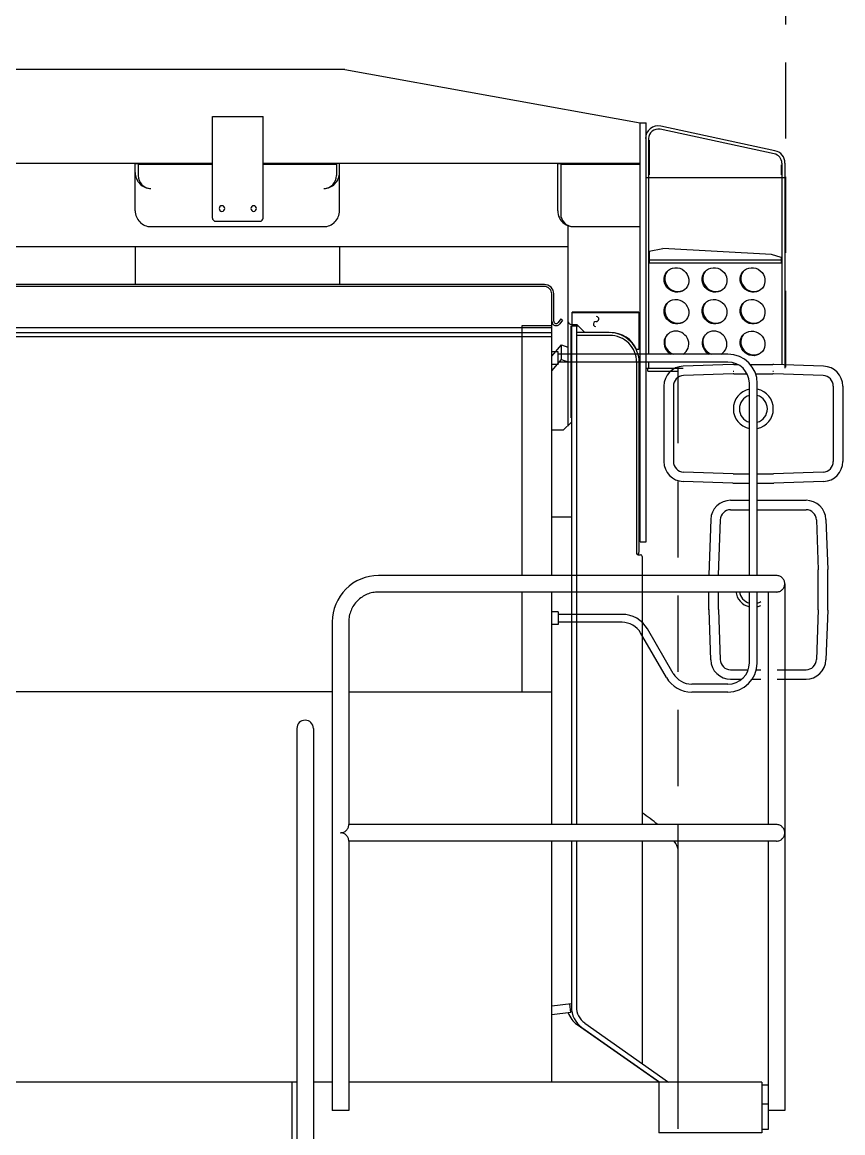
# Model space of a CAD drawing. Extents: x -633 to 241, y -1 to 752.
# Drawn here: x -447.3 to -382.7, y 114 to 201.5 of the extents above; entities that cross this region are included whole.
import ezdxf

# ---------------------------------------------------------------- set-up
doc = ezdxf.new("R2010")
doc.units = 0
doc.header["$LTSCALE"] = 48
doc.linetypes.add('HIDDEN2', pattern=[0.1875, 0.125, -0.0625])
doc.linetypes.add('PHANTOM', pattern=[1.1875, 0.75, -0.0625, 0.125, -0.0625, 0.125, -0.0625])
for name, color, linetype in [('0A537428____2_______', 1, 'CONTINUOUS'), ('0A537428____________', 1, 'CONTINUOUS'), ('10', 7, 'CONTINUOUS'), ('155', 7, 'CONTINUOUS'), ('204', 7, 'CONTINUOUS'), ('HIDDEN2', 7, 'HIDDEN2')]:
    doc.layers.add(name, color=color, linetype=linetype)

# ---------------------------------------------------------------- blocks, each defined once
blk = doc.blocks.new('*U464', base_point=(14.993894, 13.653906))
at = {"layer": '0A537428____2_______', "color": 7, "linetype": 'CONTINUOUS'}
blk.add_arc((14.993894, 13.653906), 0.062996, 2.060869, 90.000702, dxfattribs=at)
blk = doc.blocks.new('*U467', base_point=(14.55612, 13.653894))
at = {"layer": '0A537428____2_______', "color": 7, "linetype": 'CONTINUOUS'}
blk.add_arc((14.55612, 13.653894), 0.062996, 270.00078, 357.94061, dxfattribs=at)
blk = doc.blocks.new('*U439', base_point=(14.581098, 13.019873))
at = {"layer": '0A537428____2_______', "color": 7, "linetype": 'CONTINUOUS'}
blk.add_arc((14.581098, 13.019873), 0.092506, 300.11243, 359.9975, dxfattribs=at)
blk = doc.blocks.new('*U540', base_point=(14.2797, 11.935927))
at = {"layer": '0A537428____2_______', "color": 40, "linetype": 'CONTINUOUS'}
blk.add_arc((14.2797, 11.935927), 0.0625, 179.99991, 235.09161, dxfattribs=at)
blk = doc.blocks.new('*U437', base_point=(14.361295, 13.079871))
at = {"layer": '0A537428____2_______', "color": 7, "linetype": 'CONTINUOUS'}
blk.add_arc((14.361295, 13.079871), 0.067505, 120.11475, 180.00218, dxfattribs=at)
blk = doc.blocks.new('*U436', base_point=(14.361295, 13.079871))
at = {"layer": '0A537428____2_______', "color": 7, "linetype": 'CONTINUOUS'}
blk.add_arc((14.361295, 13.079871), 0.092506, 120.11492, 180.00234, dxfattribs=at)
blk = doc.blocks.new('*U533', base_point=(14.422649, 12.512065))
at = {"layer": '0A537428____2_______', "color": 40, "linetype": 'CONTINUOUS'}
blk.add_arc((14.422649, 12.512065), 0.14, 72.176141, 97.732357, dxfattribs=at)
blk = doc.blocks.new('*U539', base_point=(14.4119, 13.364521))
at = {"layer": '0A537428____2_______', "color": 40, "linetype": 'CONTINUOUS'}
blk.add_arc((14.4119, 13.364521), 0.0048, 180.00001, 269.99862, dxfattribs=at)
blk = doc.blocks.new('*U538', base_point=(14.419907, 13.354957))
at = {"layer": '0A537428____2_______', "color": 40, "linetype": 'CONTINUOUS'}
blk.add_arc((14.419907, 13.354957), 0.0048, 2.297182, 89.996128, dxfattribs=at)
blk = doc.blocks.new('*U536', base_point=(14.422649, 12.512065))
at = {"layer": '0A537428____2_______', "color": 40, "linetype": 'CONTINUOUS'}
blk.add_arc((14.422649, 12.512065), 0.14, 8.757405, 34.445569, dxfattribs=at)
blk = doc.blocks.new('*U438', base_point=(14.581098, 13.019873))
at = {"layer": '0A537428____2_______', "color": 7, "linetype": 'CONTINUOUS'}
blk.add_arc((14.581098, 13.019873), 0.067505, 300.11226, 359.99734, dxfattribs=at)
blk = doc.blocks.new('*U451', base_point=(14.703489, 13.030969))
at = {"layer": '0A537428____2_______', "color": 7, "linetype": 'CONTINUOUS'}
blk.add_arc((14.703489, 13.030969), 0.033073, 272.05832, 359.99821, dxfattribs=at)
blk = doc.blocks.new('*U450', base_point=(14.940992, 13.030958))
at = {"layer": '0A537428____2_______', "color": 7, "linetype": 'CONTINUOUS'}
blk.add_arc((14.940992, 13.030958), 0.033073, 359.99828, 87.93811, dxfattribs=at)
blk = doc.blocks.new('*U449', base_point=(14.940992, 13.030958))
at = {"layer": '0A537428____2_______', "color": 7, "linetype": 'CONTINUOUS'}
blk.add_arc((14.940992, 13.030958), 0.062996, 0.000775, 87.940608, dxfattribs=at)
blk = doc.blocks.new('*U443', base_point=(14.703489, 13.030969))
at = {"layer": '0A537428____2_______', "color": 7, "linetype": 'CONTINUOUS'}
blk.add_arc((14.703489, 13.030969), 0.062996, 272.06082, 0.0007, dxfattribs=at)
blk = doc.blocks.new('*U435', base_point=(14.695005, 13.019873))
at = {"layer": '0A537428____2_______', "color": 7, "linetype": 'CONTINUOUS'}
blk.add_arc((14.695005, 13.019873), 0.092506, 359.99998, 89.4124, dxfattribs=at)
blk = doc.blocks.new('*U434', base_point=(14.695005, 13.019873))
at = {"layer": '0A537428____2_______', "color": 7, "linetype": 'CONTINUOUS'}
blk.add_arc((14.695005, 13.019873), 0.067505, 359.99981, 89.99974, dxfattribs=at)
blk = doc.blocks.new('*U466', base_point=(14.713148, 13.648267))
at = {"layer": '0A537428____2_______', "color": 7, "linetype": 'CONTINUOUS'}
blk.add_arc((14.713148, 13.648267), 0.062996, 357.94066, 0.00076, dxfattribs=at)
blk = doc.blocks.new('*U465', base_point=(14.836881, 13.648255))
at = {"layer": '0A537428____2_______', "color": 7, "linetype": 'CONTINUOUS'}
blk.add_arc((14.836881, 13.648255), 0.062996, 0.000775, 2.060869, dxfattribs=at)
blk = doc.blocks.new('*U458', base_point=(14.775007, 13.249891))
at = {"layer": '0A537428____2_______', "color": 7, "linetype": 'CONTINUOUS'}
blk.add_arc((14.775007, 13.249891), 0.055122, 12.997902, 25.371965, dxfattribs=at)
blk = doc.blocks.new('*U457', base_point=(14.946668, 13.188025))
at = {"layer": '0A537428____2_______', "color": 7, "linetype": 'CONTINUOUS'}
blk.add_arc((14.946668, 13.188025), 0.033073, 87.938165, 89.99826, dxfattribs=at)
blk = doc.blocks.new('*U456', base_point=(14.946668, 13.311731))
at = {"layer": '0A537428____2_______', "color": 7, "linetype": 'CONTINUOUS'}
blk.add_arc((14.946668, 13.311731), 0.033073, 89.998205, 92.058354, dxfattribs=at)
blk = doc.blocks.new('*U455', base_point=(14.941007, 13.468811))
at = {"layer": '0A537428____2_______', "color": 7, "linetype": 'CONTINUOUS'}
blk.add_arc((14.941007, 13.468811), 0.033073, 92.058354, 179.99818, dxfattribs=at)
blk = doc.blocks.new('*U454', base_point=(14.703489, 13.468787))
at = {"layer": '0A537428____2_______', "color": 7, "linetype": 'CONTINUOUS'}
blk.add_arc((14.703489, 13.468787), 0.033073, 179.99829, 267.93813, dxfattribs=at)
blk = doc.blocks.new('*U453', base_point=(14.697843, 13.311743))
at = {"layer": '0A537428____2_______', "color": 7, "linetype": 'CONTINUOUS'}
blk.add_arc((14.697843, 13.311743), 0.033073, 267.93813, 269.99828, dxfattribs=at)
blk = doc.blocks.new('*U452', base_point=(14.697859, 13.188025))
at = {"layer": '0A537428____2_______', "color": 7, "linetype": 'CONTINUOUS'}
blk.add_arc((14.697859, 13.188025), 0.033073, 269.99822, 272.05832, dxfattribs=at)
blk = doc.blocks.new('*U448', base_point=(14.946668, 13.188025))
at = {"layer": '0A537428____2_______', "color": 7, "linetype": 'CONTINUOUS'}
blk.add_arc((14.946668, 13.188025), 0.062996, 87.940663, 90.000757, dxfattribs=at)
blk = doc.blocks.new('*U447', base_point=(14.946668, 13.311731))
at = {"layer": '0A537428____2_______', "color": 7, "linetype": 'CONTINUOUS'}
blk.add_arc((14.946668, 13.311731), 0.062996, 90.000757, 92.060851, dxfattribs=at)
blk = doc.blocks.new('*U446', base_point=(14.941007, 13.468811))
at = {"layer": '0A537428____2_______', "color": 7, "linetype": 'CONTINUOUS'}
blk.add_arc((14.941007, 13.468811), 0.062996, 92.060851, 180.00068, dxfattribs=at)
blk = doc.blocks.new('*U445', base_point=(14.697859, 13.188025))
at = {"layer": '0A537428____2_______', "color": 7, "linetype": 'CONTINUOUS'}
blk.add_arc((14.697859, 13.188025), 0.062996, 270.00072, 272.06082, dxfattribs=at)
blk = doc.blocks.new('*U444', base_point=(14.703489, 13.468787))
at = {"layer": '0A537428____2_______', "color": 7, "linetype": 'CONTINUOUS'}
blk.add_arc((14.703489, 13.468787), 0.062996, 180.00079, 267.94063, dxfattribs=at)
blk = doc.blocks.new('*U442', base_point=(14.775007, 13.249891))
at = {"layer": '0A537428____2_______', "color": 7, "linetype": 'CONTINUOUS'}
blk.add_arc((14.775007, 13.249891), 0.044098, 16.332355, 32.389857, dxfattribs=at)
blk = doc.blocks.new('*U441', base_point=(14.775007, 13.249891))
at = {"layer": '0A537428____2_______', "color": 7, "linetype": 'CONTINUOUS'}
blk.add_arc((14.775007, 13.249891), 0.044098, 276.74053, 343.66704, dxfattribs=at)
blk = doc.blocks.new('*U440', base_point=(14.775007, 13.249891))
at = {"layer": '0A537428____2_______', "color": 7, "linetype": 'CONTINUOUS'}
blk.add_arc((14.775007, 13.249891), 0.055122, 275.38486, 346.99546, dxfattribs=at)
blk = doc.blocks.new('*U530', base_point=(14.532639, 14.026029))
at = {"layer": '0A537428____2_______', "color": 70, "linetype": 'CONTINUOUS'}
blk.add_arc((14.532639, 14.026029), 0.04, 341.28062, 281.62102, dxfattribs=at)
blk = doc.blocks.new('*U529')
at = {"layer": '0A537428____2_______', "color": 70, "linetype": 'CONTINUOUS'}
blk.add_circle((0, 0), 1, dxfattribs=at)
blk = doc.blocks.new('*U526')
at = {"layer": '0A537428____2_______', "color": 70, "linetype": 'CONTINUOUS'}
blk.add_circle((0, 0), 1, dxfattribs=at)
blk = doc.blocks.new('*U522', base_point=(14.534744, 14.028539))
at = {"layer": '0A537428____2_______', "color": 70, "linetype": 'CONTINUOUS'}
blk.add_arc((14.534744, 14.028539), 0.04, 182.4786, 290.25254, dxfattribs=at)
blk = doc.blocks.new('*U521', base_point=(14.534744, 14.128539))
at = {"layer": '0A537428____2_______', "color": 70, "linetype": 'CONTINUOUS'}
blk.add_arc((14.534744, 14.128539), 0.04, 182.4786, 357.5207, dxfattribs=at)
blk = doc.blocks.new('*U516', base_point=(14.534744, 14.228539))
at = {"layer": '0A537428____2_______', "color": 70, "linetype": 'CONTINUOUS'}
blk.add_arc((14.534744, 14.228539), 0.04, 182.4786, 357.5207, dxfattribs=at)
blk = doc.blocks.new('*U460', base_point=(14.556089, 13.891455))
at = {"layer": '0A537428____2_______', "color": 7, "linetype": 'CONTINUOUS'}
blk.add_arc((14.556089, 13.891455), 0.062996, 182.06088, 270.00072, dxfattribs=at)
blk = doc.blocks.new('*U553', base_point=(12.876444, 14.443525))
at = {"layer": '10', "color": 40, "linetype": 'CONTINUOUS'}
blk.add_arc((12.876444, 14.443525), 0.049517, 89.279569, 180, dxfattribs=at)
blk = doc.blocks.new('*U557', base_point=(12.876444, 14.563907))
at = {"layer": '10', "color": 40, "linetype": 'CONTINUOUS'}
blk.add_arc((12.876444, 14.563907), 0.049517, 89.279569, 180, dxfattribs=at)
blk = doc.blocks.new('*U554', base_point=(12.876444, 14.555068))
at = {"layer": '10', "color": 40, "linetype": 'CONTINUOUS'}
blk.add_arc((12.876444, 14.555068), 0.040678, 90, 180, dxfattribs=at)
blk = doc.blocks.new('*U552', base_point=(13.421244, 14.443525))
at = {"layer": '10', "color": 40, "linetype": 'CONTINUOUS'}
blk.add_arc((13.421244, 14.443525), 0.049517, 180, 270.72043, dxfattribs=at)
blk = doc.blocks.new('*U556', base_point=(13.421244, 14.563907))
at = {"layer": '10', "color": 40, "linetype": 'CONTINUOUS'}
blk.add_arc((13.421244, 14.563907), 0.049517, 180, 270.72043, dxfattribs=at)
blk = doc.blocks.new('*U555', base_point=(13.421244, 14.555068))
at = {"layer": '10', "color": 40, "linetype": 'CONTINUOUS'}
blk.add_arc((13.421244, 14.555068), 0.040678, 180, 270, dxfattribs=at)
blk = doc.blocks.new('*U550', base_point=(14.207855, 14.434686))
at = {"layer": '10', "color": 40, "linetype": 'CONTINUOUS'}
blk.add_arc((14.207855, 14.434686), 0.040678, 90, 180, dxfattribs=at)
blk = doc.blocks.new('*U548', base_point=(14.207855, 14.444148))
at = {"layer": '10', "color": 40, "linetype": 'CONTINUOUS'}
blk.add_arc((14.207855, 14.444148), 0.050287, 90, 143.99027, dxfattribs=at)
blk = doc.blocks.new('*U549', base_point=(14.207855, 14.443525))
at = {"layer": '10', "color": 40, "linetype": 'CONTINUOUS'}
blk.add_arc((14.207855, 14.443525), 0.049517, 143.99027, 180, dxfattribs=at)
blk = doc.blocks.new('*U547', base_point=(14.240257, 14.094073))
at = {"layer": '0A537428____________', "color": 40, "linetype": 'CONTINUOUS'}
blk.add_arc((14.240257, 14.094073), 0.049449, 180.00015, 249.23423, dxfattribs=at)
blk = doc.blocks.new('*U546', base_point=(14.324192, 13.973826))
at = {"layer": '0A537428____2_______', "color": 40, "linetype": 'CONTINUOUS'}
blk.add_arc((14.324192, 13.973826), 0.09, 22.885249, 90.000037, dxfattribs=at)
blk = doc.blocks.new('*U541', base_point=(14.322297, 13.966753))
at = {"layer": '0A537428____2_______', "color": 40, "linetype": 'CONTINUOUS'}
blk.add_arc((14.322297, 13.966753), 0.0848, 359.99989, 89.99993, dxfattribs=at)
blk = doc.blocks.new('*U480', base_point=(14.775007, 13.819934))
at = {"layer": '0A537428____2_______', "color": 7, "linetype": 'CONTINUOUS'}
blk.add_arc((14.775007, 13.819934), 0.062996, 11.446469, 168.55524, dxfattribs=at)
blk = doc.blocks.new('*U478', base_point=(14.775007, 13.819934))
at = {"layer": '0A537428____2_______', "color": 7, "linetype": 'CONTINUOUS'}
blk.add_arc((14.775007, 13.819934), 0.062996, 191.44643, 348.55526, dxfattribs=at)
blk = doc.blocks.new('*U473', base_point=(14.993894, 13.653906))
at = {"layer": '0A537428____2_______', "color": 7, "linetype": 'CONTINUOUS'}
blk.add_arc((14.993894, 13.653906), 0.033073, 2.058372, 89.998205, dxfattribs=at)
blk = doc.blocks.new('*U468', base_point=(14.55612, 13.653894))
at = {"layer": '0A537428____2_______', "color": 7, "linetype": 'CONTINUOUS'}
blk.add_arc((14.55612, 13.653894), 0.033073, 269.99828, 357.93811, dxfattribs=at)
blk = doc.blocks.new('*U475', base_point=(14.713148, 13.648267))
at = {"layer": '0A537428____2_______', "color": 7, "linetype": 'CONTINUOUS'}
blk.add_arc((14.713148, 13.648267), 0.033073, 357.93817, 359.99826, dxfattribs=at)
blk = doc.blocks.new('*U474', base_point=(14.836881, 13.648255))
at = {"layer": '0A537428____2_______', "color": 7, "linetype": 'CONTINUOUS'}
blk.add_arc((14.836881, 13.648255), 0.033073, 359.99821, 2.05835, dxfattribs=at)
blk = doc.blocks.new('*U472', base_point=(14.99391, 13.891455))
at = {"layer": '0A537428____2_______', "color": 7, "linetype": 'CONTINUOUS'}
blk.add_arc((14.99391, 13.891455), 0.033073, 89.99826, 177.93809, dxfattribs=at)
blk = doc.blocks.new('*U461', base_point=(14.99391, 13.891455))
at = {"layer": '0A537428____2_______', "color": 7, "linetype": 'CONTINUOUS'}
blk.add_arc((14.99391, 13.891455), 0.062996, 90.000757, 177.94059, dxfattribs=at)
blk = doc.blocks.new('*U469', base_point=(14.556089, 13.891455))
at = {"layer": '0A537428____2_______', "color": 7, "linetype": 'CONTINUOUS'}
blk.add_arc((14.556089, 13.891455), 0.033073, 182.05839, 269.99822, dxfattribs=at)
blk = doc.blocks.new('*U532')
at = {"layer": '0A537428____2_______', "color": 70, "linetype": 'CONTINUOUS'}
blk.add_circle((0, 0), 1, dxfattribs=at)
blk = doc.blocks.new('*U531', base_point=(14.652649, 14.026032))
at = {"layer": '0A537428____2_______', "color": 70, "linetype": 'CONTINUOUS'}
blk.add_arc((14.652649, 14.026032), 0.04, 341.27235, 281.62933, dxfattribs=at)
blk = doc.blocks.new('*U528')
at = {"layer": '0A537428____2_______', "color": 70, "linetype": 'CONTINUOUS'}
blk.add_circle((0, 0), 1, dxfattribs=at)
blk = doc.blocks.new('*U527')
at = {"layer": '0A537428____2_______', "color": 70, "linetype": 'CONTINUOUS'}
blk.add_circle((0, 0), 1, dxfattribs=at)
blk = doc.blocks.new('*U525')
at = {"layer": '0A537428____2_______', "color": 70, "linetype": 'CONTINUOUS'}
blk.add_circle((0, 0), 1, dxfattribs=at)
blk = doc.blocks.new('*U524')
at = {"layer": '0A537428____2_______', "color": 70, "linetype": 'CONTINUOUS'}
blk.add_circle((0, 0), 1, dxfattribs=at)
blk = doc.blocks.new('*U523', base_point=(14.654739, 14.028542))
at = {"layer": '0A537428____2_______', "color": 70, "linetype": 'CONTINUOUS'}
blk.add_arc((14.654739, 14.028542), 0.04, 182.47811, 290.26396, dxfattribs=at)
blk = doc.blocks.new('*U520', base_point=(14.654739, 14.12854))
at = {"layer": '0A537428____2_______', "color": 70, "linetype": 'CONTINUOUS'}
blk.add_arc((14.654739, 14.12854), 0.04, 182.47997, 357.52221, dxfattribs=at)
blk = doc.blocks.new('*U519', base_point=(14.774734, 14.128543))
at = {"layer": '0A537428____2_______', "color": 70, "linetype": 'CONTINUOUS'}
blk.add_arc((14.774734, 14.128543), 0.04, 182.47811, 357.5202, dxfattribs=at)
blk = doc.blocks.new('*U518', base_point=(14.654739, 14.22854))
at = {"layer": '0A537428____2_______', "color": 70, "linetype": 'CONTINUOUS'}
blk.add_arc((14.654739, 14.22854), 0.04, 182.47811, 357.5202, dxfattribs=at)
blk = doc.blocks.new('*U517', base_point=(14.774734, 14.228541))
at = {"layer": '0A537428____2_______', "color": 70, "linetype": 'CONTINUOUS'}
blk.add_arc((14.774734, 14.228541), 0.04, 182.47997, 357.52221, dxfattribs=at)
blk = doc.blocks.new('*U515', base_point=(14.774734, 14.028539))
at = {"layer": '0A537428____2_______', "color": 70, "linetype": 'CONTINUOUS'}
blk.add_arc((14.774734, 14.028539), 0.04, 182.47997, 357.52221, dxfattribs=at)
blk = doc.blocks.new('*U479', base_point=(14.775007, 13.819934))
at = {"layer": '0A537428____2_______', "color": 7, "linetype": 'CONTINUOUS'}
blk.add_arc((14.775007, 13.819934), 0.044098, 16.467866, 163.53156, dxfattribs=at)
blk = doc.blocks.new('*U477', base_point=(14.713148, 13.897095))
at = {"layer": '0A537428____2_______', "color": 7, "linetype": 'CONTINUOUS'}
blk.add_arc((14.713148, 13.897095), 0.040948, 180.00005, 182.06015, dxfattribs=at)
blk = doc.blocks.new('*U476', base_point=(14.836881, 13.897095))
at = {"layer": '0A537428____2_______', "color": 7, "linetype": 'CONTINUOUS'}
blk.add_arc((14.836881, 13.897095), 0.040948, 177.93996, 180.00011, dxfattribs=at)
blk = doc.blocks.new('*U471', base_point=(14.836881, 13.897095))
at = {"layer": '0A537428____2_______', "color": 7, "linetype": 'CONTINUOUS'}
blk.add_arc((14.836881, 13.897095), 0.033073, 177.93809, 179.99824, dxfattribs=at)
blk = doc.blocks.new('*U470', base_point=(14.713148, 13.897095))
at = {"layer": '0A537428____2_______', "color": 7, "linetype": 'CONTINUOUS'}
blk.add_arc((14.713148, 13.897095), 0.033073, 179.99818, 182.05828, dxfattribs=at)
blk = doc.blocks.new('*U463', base_point=(14.713148, 13.897095))
at = {"layer": '0A537428____2_______', "color": 7, "linetype": 'CONTINUOUS'}
blk.add_arc((14.713148, 13.897095), 0.062996, 180.00068, 182.06077, dxfattribs=at)
blk = doc.blocks.new('*U462', base_point=(14.836881, 13.897095))
at = {"layer": '0A537428____2_______', "color": 7, "linetype": 'CONTINUOUS'}
blk.add_arc((14.836881, 13.897095), 0.062996, 177.94059, 180.00073, dxfattribs=at)
blk = doc.blocks.new('*U459', base_point=(14.775007, 13.819934))
at = {"layer": '0A537428____2_______', "color": 7, "linetype": 'CONTINUOUS'}
blk.add_arc((14.775007, 13.819934), 0.044098, 196.46783, 343.53158, dxfattribs=at)
blk = doc.blocks.new('*U433', base_point=(14.695005, 13.899939))
at = {"layer": '0A537428____2_______', "color": 7, "linetype": 'CONTINUOUS'}
blk.add_arc((14.695005, 13.899939), 0.067505, 90.687512, 179.99972, dxfattribs=at)
blk = doc.blocks.new('*U432', base_point=(14.695005, 13.899939))
at = {"layer": '0A537428____2_______', "color": 7, "linetype": 'CONTINUOUS'}
blk.add_arc((14.695005, 13.899939), 0.092506, 89.999908, 179.99989, dxfattribs=at)

msp = doc.modelspace()

# ---------------------------------------------------------------- linework, layer by layer
at = {"layer": '0A537428____2_______', "color": 70, "linetype": 'CONTINUOUS'}
for points in [[(-397.036, 193.284, 0.477483), (-398.246, 192.307)], [(-397.089, 193.04, 0.477483), (-397.996, 192.307)], [(-387.496, 190.378, 0.353653), (-388.089, 191.111)], [(-387.246, 190.378, 0.353653), (-388.036, 191.356)]]:
    msp.add_lwpolyline(points, format="xyb", dxfattribs=at)
for points in [[(-388.088, 191.112), (-397.089, 193.04)], [(-388.036, 191.356), (-397.036, 193.284)], [(-397.996, 192.307), (-397.996, 175.332)], [(-397.936, 192.193), (-397.936, 189.443)], [(-387.556, 190.253), (-387.556, 189.443)], [(-387.496, 190.378), (-387.496, 174.521)], [(-387.246, 190.378), (-387.246, 174.234)], [(-398.246, 189.234), (-387.246, 189.234)], [(-397.936, 183.436), (-396.876, 183.649)], [(-397.936, 183.436), (-397.936, 182.488)], [(-388.306, 183.172), (-396.876, 183.649)], [(-387.556, 182.938), (-388.306, 183.172)], [(-387.556, 182.938), (-387.556, 182.488)], [(-387.556, 182.73), (-397.936, 182.73)], [(-387.556, 182.488), (-397.936, 182.488)], [(-398.246, 174.234), (-395.263, 174.234)], [(-398.056, 173.984), (-398.056, 174.234)], [(-397.996, 174.707), (-397.996, 174.234)], [(-398.056, 173.984), (-395.643, 173.984)]]:
    msp.add_lwpolyline(points, dxfattribs=at)
at = {"layer": '0A537428____2_______', "color": 40, "linetype": 'CONTINUOUS'}
for points in [[(-398.759, 178.64), (-404.009, 178.64)], [(-404.009, 177.628), (-404.009, 178.64)], [(-398.759, 178.585), (-404.009, 178.585)], [(-398.759, 178.64), (-398.759, 175.706)], [(-403.629, 177.628), (-404.009, 177.628)], [(-403.008, 177.026), (-403.629, 177.628)], [(-404.078, 177.525), (-404.078, 138.263)], [(-403.684, 177.525), (-404.074, 177.525)], [(-403.684, 177.525), (-403.684, 138.263)], [(-401.09, 177.025), (-403.684, 177.025)], [(-403.684, 176.802), (-403.684, 138.263)], [(-401.057, 176.802), (-403.684, 176.802)], [(-405.619, 175.168), (-404.851, 176.063)], [(-404.851, 176.063), (-404.344, 175.884)], [(-404.851, 174.912), (-404.851, 176.063)], [(-398.759, 175.706), (-398.937, 175.706)], [(-405.619, 174.024), (-404.851, 174.912)], [(-404.851, 174.912), (-404.344, 174.733)], [(-398.937, 174.69), (-398.937, 159.634)], [(-398.728, 160.078), (-398.728, 174.662)], [(-404.724, 169.347), (-404.078, 169.967)], [(-404.724, 169.347), (-405.619, 169.347)], [(-404.078, 162.483), (-405.619, 162.483)], [(-398.817, 159.514), (-398.617, 159.514)], [(-398.497, 159.4), (-398.497, 138.263)], [(-404.078, 136.964), (-404.078, 123.903)], [(-403.684, 136.964), (-403.684, 123.903)], [(-403.684, 136.916), (-403.684, 123.937)], [(-398.497, 136.964), (-398.497, 119.473)], [(-395.684, 136.379), (-395.684, 117.984)], [(-405.619, 123.985), (-404.1, 124.161)], [(-404.106, 123.47), (-405.619, 123.293)], [(-404.106, 123.47), (-404.186, 124.151)], [(-403.623, 122.518), (-397.319, 118.1)], [(-403.015, 122.614), (-396.423, 117.984)], [(-403.241, 122.292), (-397.108, 117.984)], [(-397.319, 118.1), (-397.305, 117.984)]]:
    msp.add_lwpolyline(points, dxfattribs=at)
for points in [[(-402.127, 177.895, 1.000193), (-402.162, 177.496)], [(-402.127, 177.895, 0.999605), (-402.092, 178.293)], [(-398.728, 174.662, 0.414214), (-401.09, 177.025)], [(-398.807, 159.492, 0.065117), (-398.728, 160.099)], [(-404.322, 123.444, 0.158082), (-403.623, 122.518)], [(-404.078, 123.903, 0.244291), (-403.241, 122.292)]]:
    msp.add_lwpolyline(points, format="xyb", dxfattribs=at)
at = {"layer": '0A537428____2_______', "color": 7, "linetype": 'CONTINUOUS'}
for points in [[(-405.119, 175.52), (-405.619, 175.52)], [(-405.119, 174.519), (-405.119, 175.52)], [(-391.739, 175.332), (-405.119, 175.332)], [(-405.119, 174.519), (-405.619, 174.519)], [(-391.739, 174.707), (-405.119, 174.707)], [(-391.343, 174.522), (-395.268, 174.381)], [(-391.286, 174.523), (-390.974, 174.523)], [(-389.983, 174.523), (-388.192, 174.523)], [(-384.211, 174.381), (-388.137, 174.522)], [(-391.316, 173.775), (-395.241, 173.633)], [(-391.286, 173.775), (-390.231, 173.775)], [(-389.554, 173.775), (-388.192, 173.775)], [(-384.238, 173.633), (-388.164, 173.775)], [(-396.786, 172.807), (-396.786, 166.869)], [(-396.038, 172.807), (-396.038, 166.869)], [(-390.052, 157.938), (-390.052, 173.039)], [(-389.426, 157.938), (-389.427, 173.019)], [(-383.44, 172.807), (-383.44, 166.869)], [(-382.692, 172.807), (-382.692, 166.869)], [(-391.316, 165.901), (-395.243, 166.042)], [(-391.286, 165.9), (-390.052, 165.9)], [(-389.426, 165.9), (-388.192, 165.9)], [(-384.238, 166.042), (-388.163, 165.901)], [(-391.343, 165.153), (-395.269, 165.295)], [(-391.286, 165.152), (-390.052, 165.152)], [(-389.426, 165.152), (-388.192, 165.152)], [(-384.211, 165.295), (-388.137, 165.154)], [(-391.527, 163.816), (-390.052, 163.816)], [(-389.426, 163.816), (-385.589, 163.816)], [(-391.527, 163.068), (-390.052, 163.068)], [(-389.426, 163.068), (-385.589, 163.068)], [(-393.101, 162.297), (-393.258, 157.938)], [(-392.354, 162.27), (-392.51, 157.938)], [(-384.764, 162.27), (-384.623, 158.344)], [(-384.017, 162.297), (-383.875, 158.371)], [(-384.621, 155.221), (-384.621, 158.315)], [(-383.873, 155.221), (-383.873, 158.315)], [(-393.243, 155.185), (-393.243, 156.639)], [(-392.495, 155.221), (-392.495, 156.639)], [(-390.052, 151.018), (-390.052, 156.639)], [(-389.426, 151.018), (-389.426, 156.639)], [(-405.119, 155.018), (-405.619, 155.018)], [(-405.119, 155.018), (-405.119, 154.018)], [(-393.243, 155.164), (-393.102, 151.238)], [(-392.496, 155.191), (-392.355, 151.265)], [(-384.622, 155.192), (-384.763, 151.265)], [(-383.874, 155.165), (-384.016, 151.239)], [(-405.119, 154.018), (-405.619, 154.018)], [(-400.082, 154.83), (-405.119, 154.83)], [(-400.082, 154.205), (-405.119, 154.205)], [(-396.588, 149.858), (-398.622, 153.365)], [(-396.047, 150.171), (-398.081, 153.679)], [(-391.527, 150.468), (-390.144, 150.468)], [(-391.527, 149.72), (-390.66, 149.72)], [(-389.825, 149.72), (-389.149, 149.72)], [(-389.493, 150.468), (-389.149, 150.468)], [(-387.849, 150.468), (-385.589, 150.468)], [(-387.849, 149.72), (-385.589, 149.72)], [(-391.739, 149.33), (-394.587, 149.33)], [(-391.739, 148.705), (-394.587, 148.705)]]:
    msp.add_lwpolyline(points, dxfattribs=at)
at = {"layer": '0A537428____2_______', "color": 2, "linetype": 'CONTINUOUS'}
msp.add_lwpolyline([(-419.267, 157.888, 0.414214), (-422.916, 154.239)], format="xyb", dxfattribs=at)
for points in [[(-387.917, 157.888), (-419.267, 157.888)], [(-387.267, 157.239), (-387.267, 115.739)], [(-387.917, 156.589), (-419.267, 156.589)], [(-388.566, 156.589), (-388.566, 138.268)], [(-422.916, 154.239), (-422.916, 115.739)], [(-421.617, 154.239), (-421.617, 138.268)], [(-387.917, 138.268), (-421.617, 138.268)], [(-387.917, 136.969), (-421.617, 136.969)], [(-421.617, 136.969), (-421.617, 115.739)], [(-388.566, 136.969), (-388.566, 114.239)]]:
    msp.add_lwpolyline(points, dxfattribs=at)
at = {"layer": '0A537428____2_______', "color": 2, "linetype": 'PHANTOM'}
for points in [[(-387.917, 156.589, 1), (-387.917, 157.888)], [(-419.267, 156.589, 0.414214), (-421.617, 154.239)], [(-422.267, 137.619, 0.414213), (-421.617, 138.268)], [(-387.917, 136.969, 1), (-387.917, 138.268)], [(-421.617, 136.969, 0.414213), (-422.267, 137.619)]]:
    msp.add_lwpolyline(points, format="xyb", dxfattribs=at)
at = {"layer": '0A537428____2_______', "color": 190, "linetype": 'CONTINUOUS'}
msp.add_lwpolyline([(-424.401, 145.84, 1), (-425.7, 145.84)], format="xyb", dxfattribs=at)
for points in [[(-425.7, 145.84), (-425.7, 65.136)], [(-424.401, 145.84), (-424.401, 65.163)]]:
    msp.add_lwpolyline(points, dxfattribs=at)
at = {"layer": '0A537428____2_______', "color": 1, "linetype": 'CONTINUOUS'}
for points in [[(-425.7, 117.989), (-455.565, 117.989)], [(-426.095, 117.989), (-426.095, 107.336)], [(-389.067, 117.989), (-421.617, 117.989)], [(-389.067, 113.989), (-397.198, 113.989)]]:
    msp.add_lwpolyline(points, dxfattribs=at)
at = {"layer": '0A537428____2_______', "color": 1, "linetype": 'PHANTOM'}
for points in [[(-422.916, 117.989), (-424.401, 117.989)], [(-397.198, 117.989), (-397.198, 113.989)]]:
    msp.add_lwpolyline(points, dxfattribs=at)
at = {"layer": '0A537428____2_______', "color": 2, "linetype": 'PHANTOM'}
for points in [[(-389.067, 117.989), (-389.067, 113.989)], [(-388.566, 117.739), (-389.067, 117.739)], [(-421.617, 115.739), (-422.916, 115.739)], [(-388.566, 116.239), (-389.067, 116.239)], [(-387.267, 115.739), (-388.566, 115.739)], [(-388.566, 114.239), (-389.067, 114.239)]]:
    msp.add_lwpolyline(points, dxfattribs=at)
at = {"layer": '0A537428____________', "color": 40, "linetype": 'CONTINUOUS'}
for points in [[(-432.358, 194.048), (-428.358, 194.048)], [(-432.358, 186.048), (-432.358, 194.048)], [(-428.358, 186.048), (-428.358, 194.048)], [(-432.108, 185.798), (-428.608, 185.798)], [(-404.344, 185.446), (-404.344, 169.657)], [(-404.349, 183.77), (-589.817, 183.77)], [(-438.439, 183.77), (-438.439, 180.811)], [(-422.347, 183.77), (-422.347, 180.811)], [(-404.108, 177.525), (-404.108, 170.314)], [(-403.523, 177.525), (-404.073, 177.525)]]:
    msp.add_lwpolyline(points, dxfattribs=at)
for points in [[(-431.388, 186.798, 1), (-431.828, 186.798, 1), (-431.388, 186.798)], [(-428.888, 186.798, 1), (-429.328, 186.798, 1), (-428.888, 186.798)]]:
    msp.add_lwpolyline(points, format="xyb", dxfattribs=at)
at = {"layer": '0A537428____________', "color": 3, "linetype": 'CONTINUOUS'}
msp.add_lwpolyline([(-421.617, 148.733), (-405.619, 148.733)], dxfattribs=at)
at = {"layer": '10', "color": 40, "linetype": 'CONTINUOUS'}
for points in [[(-421.918, 197.754), (-572.238, 197.754)], [(-421.918, 197.754), (-398.668, 193.554)], [(-398.668, 160.554), (-398.668, 193.554)], [(-398.668, 190.358), (-398.668, 193.554)], [(-398.668, 193.554), (-398.176, 193.554)], [(-398.176, 160.554), (-398.176, 193.554)], [(-432.358, 190.358), (-595.488, 190.358)], [(-438.439, 186.625), (-438.439, 190.358)], [(-438.439, 190.358), (-438.203, 190.358)], [(-438.203, 190.358), (-432.358, 190.358)], [(-438.203, 190.358), (-438.203, 189.398)], [(-438.203, 190.293), (-432.358, 190.293)], [(-398.668, 190.358), (-428.358, 190.358)], [(-428.358, 190.358), (-422.583, 190.358)], [(-428.358, 190.293), (-422.583, 190.293)], [(-422.583, 190.358), (-422.583, 189.397)], [(-422.347, 190.358), (-422.583, 190.358)], [(-422.347, 186.625), (-422.347, 190.358)], [(-405.154, 186.625), (-405.154, 190.358)], [(-405.154, 190.358), (-404.918, 190.358)], [(-404.918, 190.358), (-398.668, 190.358)], [(-404.918, 190.358), (-404.918, 186.388)], [(-404.918, 190.293), (-398.668, 190.293)], [(-398.668, 185.371), (-398.668, 190.358)], [(-437.203, 185.371), (-423.583, 185.371)], [(-403.918, 185.371), (-398.668, 185.371)], [(-398.668, 160.554), (-398.176, 160.554)]]:
    msp.add_lwpolyline(points, dxfattribs=at)
for points in [[(-432.358, 186.048, 0.414214), (-432.108, 185.798)], [(-428.608, 185.798, 0.414214), (-428.358, 186.048)]]:
    msp.add_lwpolyline(points, format="xyb", dxfattribs=at)
at = {"layer": '155', "color": 3, "linetype": 'CONTINUOUS'}
msp.add_lwpolyline([(-422.917, 148.733), (-470.177, 148.733)], dxfattribs=at)
at = {"layer": '204', "color": 3, "linetype": 'CONTINUOUS'}
for points in [[(-406.2, 180.811), (-469.596, 180.811)], [(-437.898, 180.656), (-469.596, 180.656)], [(-406.2, 180.656), (-437.898, 180.656)], [(-405.619, 157.883), (-405.619, 180.074)], [(-405.464, 177.927), (-405.464, 180.074)], [(-404.894, 178.109), (-405.115, 177.812)], [(-404.77, 178.017), (-404.99, 177.72)], [(-404.894, 178.109), (-404.77, 178.017)], [(-437.898, 177.413), (-470.177, 177.413)], [(-470.177, 177.022), (-437.898, 177.022)], [(-405.619, 177.413), (-437.898, 177.413)], [(-437.898, 177.022), (-405.619, 177.022)], [(-407.944, 157.883), (-407.944, 177.597)], [(-407.944, 177.597), (-405.619, 177.597)], [(-470.177, 176.719), (-437.898, 176.719)], [(-437.898, 176.719), (-405.619, 176.719)], [(-407.944, 148.733), (-407.944, 156.584)], [(-405.619, 138.263), (-405.619, 156.584)], [(-405.619, 117.984), (-405.619, 136.964)]]:
    msp.add_lwpolyline(points, dxfattribs=at)
for points in [[(-405.464, 180.074, 0.414214), (-406.2, 180.811)], [(-405.619, 180.074, 0.414214), (-406.2, 180.656)], [(-405.619, 177.927, 0.723142), (-404.99, 177.72)], [(-405.464, 177.927, 0.723147), (-405.115, 177.812)]]:
    msp.add_lwpolyline(points, format="xyb", dxfattribs=at)
at = {"layer": 'HIDDEN2'}
msp.add_line((-387.176, 174.304), (-387.176, 360.002), dxfattribs=at)
at = {"layer": 'HIDDEN2', "flags": 128}
msp.add_lwpolyline([(-395.684, 174.304), (-395.684, 43.046)], dxfattribs=at)

# ---------------------------------------------------------------- block references
at = {"layer": '0A537428____2_______', "color": 70, "yscale": 0.9450271999999744, "rotation": 320.1501500000076}
for name, p in [('*U526', (-395.798, 181.172)), ('*U525', (-392.798, 181.172)), ('*U524', (-389.798, 181.172)), ('*U529', (-395.798, 178.672)), ('*U528', (-392.798, 178.672)), ('*U527', (-389.798, 178.672)), ('*U532', (-389.798, 176.172))]:
    msp.add_blockref(name, p, dxfattribs=at)
at = {"layer": '0A537428____2_______', "color": 70, "xscale": 25.00000000000008, "yscale": 23.62567849999997, "zscale": 25.00000000000001, "rotation": 320.1501500000003}
for name, p in [('*U516', (-395.746, 181.234)), ('*U518', (-392.746, 181.234)), ('*U517', (-389.746, 181.234)), ('*U521', (-395.746, 178.734)), ('*U520', (-392.746, 178.734)), ('*U519', (-389.746, 178.734)), ('*U530', (-395.798, 176.172)), ('*U522', (-395.746, 176.234)), ('*U531', (-392.798, 176.172)), ('*U523', (-392.746, 176.234)), ('*U515', (-389.746, 176.234))]:
    msp.add_blockref(name, p, dxfattribs=at)
at = {"layer": '0A537428____2_______', "color": 40, "xscale": 25, "zscale": 25.00000000000001}
for name, p, yscale in [('*U541', (-401.057, 174.69), 24.90572949999997), ('*U539', (-398.817, 159.634), 24.90573624999995), ('*U538', (-398.617, 159.395), 24.90573624999995), ('*U540', (-402.122, 123.919), 24.90572849999995)]:
    msp.add_blockref(name, p, dxfattribs=dict(at, yscale=yscale))
at = {"layer": '0A537428____2_______', "color": 40, "zscale": 25.00000000000001}
for name, p, xscale, yscale, rotation in [('*U546', (-401.01, 174.867), 24.9999999999998, 23.98812424999997, 359.9999500000002), ('*U533', (-398.548, 138.323), 24.99999999999999, 5.295470999999957, 323.9727799999998), ('*U536', (-398.548, 138.323), 24.99999999999999, 5.295470999999957, 323.9727799999998)]:
    msp.add_blockref(name, p, dxfattribs=dict(at, xscale=xscale, yscale=yscale, rotation=rotation))
at = {"layer": '0A537428____2_______', "color": 7, "zscale": 25.00000000000001}
for name, p, xscale, yscale, rotation in [('*U432', (-391.739, 173.019), 25.00000000000006, 24.99829250000003, 270.0000900000006), ('*U460', (-395.212, 172.807), 24.99999999999996, 24.99832049999997, 269.9992999999999), ('*U433', (-391.739, 173.019), 25.00000000000004, 24.99830025000003, 270.0002599999993), ('*U463', (-391.286, 172.948), 24.99999999999996, 24.99832049999997, 269.9992999999999), ('*U462', (-388.192, 172.948), 24.99999999999996, 24.99832049999997, 269.9992999999999), ('*U461', (-384.267, 172.807), 24.99999999999996, 24.99832049999997, 269.9992999999999), ('*U469', (-395.212, 172.807), 24.99999999999997, 24.99829075000002, 270.0018000000006), ('*U477', (-391.286, 172.948), 25.00000000000003, 24.99830100000001, 269.9999200000005), ('*U470', (-391.286, 172.948), 24.99999999999997, 24.99829075000002, 270.0018000000006), ('*U476', (-388.192, 172.948), 25.00000000000003, 24.99830100000001, 269.9999200000005), ('*U471', (-388.192, 172.948), 24.99999999999997, 24.99829075000002, 270.0018000000006), ('*U472', (-384.267, 172.807), 24.99999999999997, 24.99829075000002, 270.0018000000006), ('*U478', (-389.739, 171.019), 25.00000000000008, 24.99832049999997, 269.9991999999996), ('*U480', (-389.739, 171.019), 25.00000000000008, 24.99832049999997, 269.9991999999996), ('*U459', (-389.739, 171.019), 25.00000000000005, 24.9982915, 270.0003400000002), ('*U479', (-389.739, 171.019), 25.00000000000005, 24.9982915, 270.0003400000002), ('*U467', (-395.211, 166.868), 24.99999999999996, 24.99832049999997, 269.9992999999999), ('*U468', (-395.211, 166.868), 24.99999999999997, 24.99829075000002, 270.0018000000006), ('*U473', (-384.267, 166.869), 24.99999999999997, 24.99829075000002, 270.0018000000006), ('*U464', (-384.267, 166.869), 24.99999999999996, 24.99832049999997, 269.9992999999999), ('*U475', (-391.286, 166.728), 24.99999999999997, 24.99829075000002, 270.0018000000006), ('*U474', (-388.192, 166.727), 24.99999999999997, 24.99829075000002, 270.0018000000006), ('*U466', (-391.286, 166.728), 24.99999999999996, 24.99832049999997, 269.9992999999999), ('*U465', (-388.192, 166.727), 24.99999999999996, 24.99832049999997, 269.9992999999999), ('*U444', (-391.527, 162.241), 24.99999999999996, 24.99832049999997, 269.9992999999999), ('*U446', (-385.589, 162.241), 24.99999999999996, 24.99832049999997, 269.9992999999999), ('*U454', (-391.527, 162.241), 24.99999999999997, 24.99829075000002, 270.0018000000006), ('*U455', (-385.589, 162.241), 24.99999999999997, 24.99829075000002, 270.0018000000006), ('*U447', (-385.448, 158.314), 24.99999999999996, 24.99832049999997, 269.9992999999999), ('*U453', (-391.668, 158.314), 24.99999999999997, 24.99829075000002, 270.0018000000006), ('*U456', (-385.448, 158.314), 24.99999999999997, 24.99829075000002, 270.0018000000006), ('*U440', (-389.739, 156.768), 25.00000000000005, 24.99829175000005, 270.0033500000002), ('*U441', (-389.739, 156.768), 25.00000000000005, 24.9982915, 270.0003400000002), ('*U442', (-389.739, 156.768), 25.00000000000005, 24.9982915, 270.0003400000002), ('*U445', (-391.668, 155.222), 24.99999999999996, 24.99832049999997, 269.9992999999999), ('*U452', (-391.668, 155.222), 24.99999999999997, 24.99829075000002, 270.0018000000006), ('*U458', (-389.739, 156.768), 25.00000000000005, 24.99829175000005, 270.0033500000002), ('*U457', (-385.448, 155.222), 24.99999999999997, 24.99829075000002, 270.0018000000006), ('*U448', (-385.448, 155.222), 24.99999999999996, 24.99832049999997, 269.9992999999999), ('*U436', (-400.082, 152.518), 25.00000000000006, 24.99829250000003, 270.0000900000006), ('*U437', (-400.082, 152.518), 25.00000000000004, 24.99830025000003, 270.0002599999993), ('*U443', (-391.527, 151.295), 24.99999999999996, 24.99832049999997, 269.9992999999999), ('*U451', (-391.527, 151.295), 24.99999999999997, 24.99829075000002, 270.0018000000006), ('*U434', (-391.739, 151.018), 25.00000000000004, 24.99830025000003, 270.0002599999993), ('*U435', (-391.739, 151.018), 25.00000000000006, 24.99829250000003, 270.0000900000006), ('*U450', (-385.59, 151.295), 24.99999999999997, 24.99829075000002, 270.0018000000006), ('*U449', (-385.59, 151.295), 24.99999999999996, 24.99832049999997, 269.9992999999999), ('*U439', (-394.587, 151.018), 25.00000000000006, 24.99829250000003, 270.0000900000006), ('*U438', (-394.587, 151.018), 25.00000000000004, 24.99830025000003, 270.0002599999993)]:
    msp.add_blockref(name, p, dxfattribs=dict(at, xscale=xscale, yscale=yscale, rotation=rotation))
at = {"layer": '0A537428____________', "color": 40, "xscale": 25, "yscale": 7.040630749999954, "zscale": 25.00000000000001}
msp.add_blockref('*U547', (-403.108, 177.873), dxfattribs=at)
at = {"layer": '10', "color": 40, "xscale": 25.00000000000001, "zscale": 25.00000000000001, "rotation": 90}
for name, p, yscale in [('*U557', (-437.203, 189.619), 24.96537300000005), ('*U554', (-437.203, 189.398), 24.58322874999996), ('*U556', (-423.583, 189.619), 24.96537300000005), ('*U555', (-423.583, 189.398), 24.58322874999996), ('*U553', (-437.203, 186.609), 24.96537300000005), ('*U552', (-423.583, 186.609), 24.96537300000005), ('*U548', (-403.918, 186.625), 24.58322874999996), ('*U550', (-403.918, 186.388), 24.58322874999996), ('*U549', (-403.918, 186.609), 24.96537300000005)]:
    msp.add_blockref(name, p, dxfattribs=dict(at, yscale=yscale))

doc.saveas('drawing.dxf')
